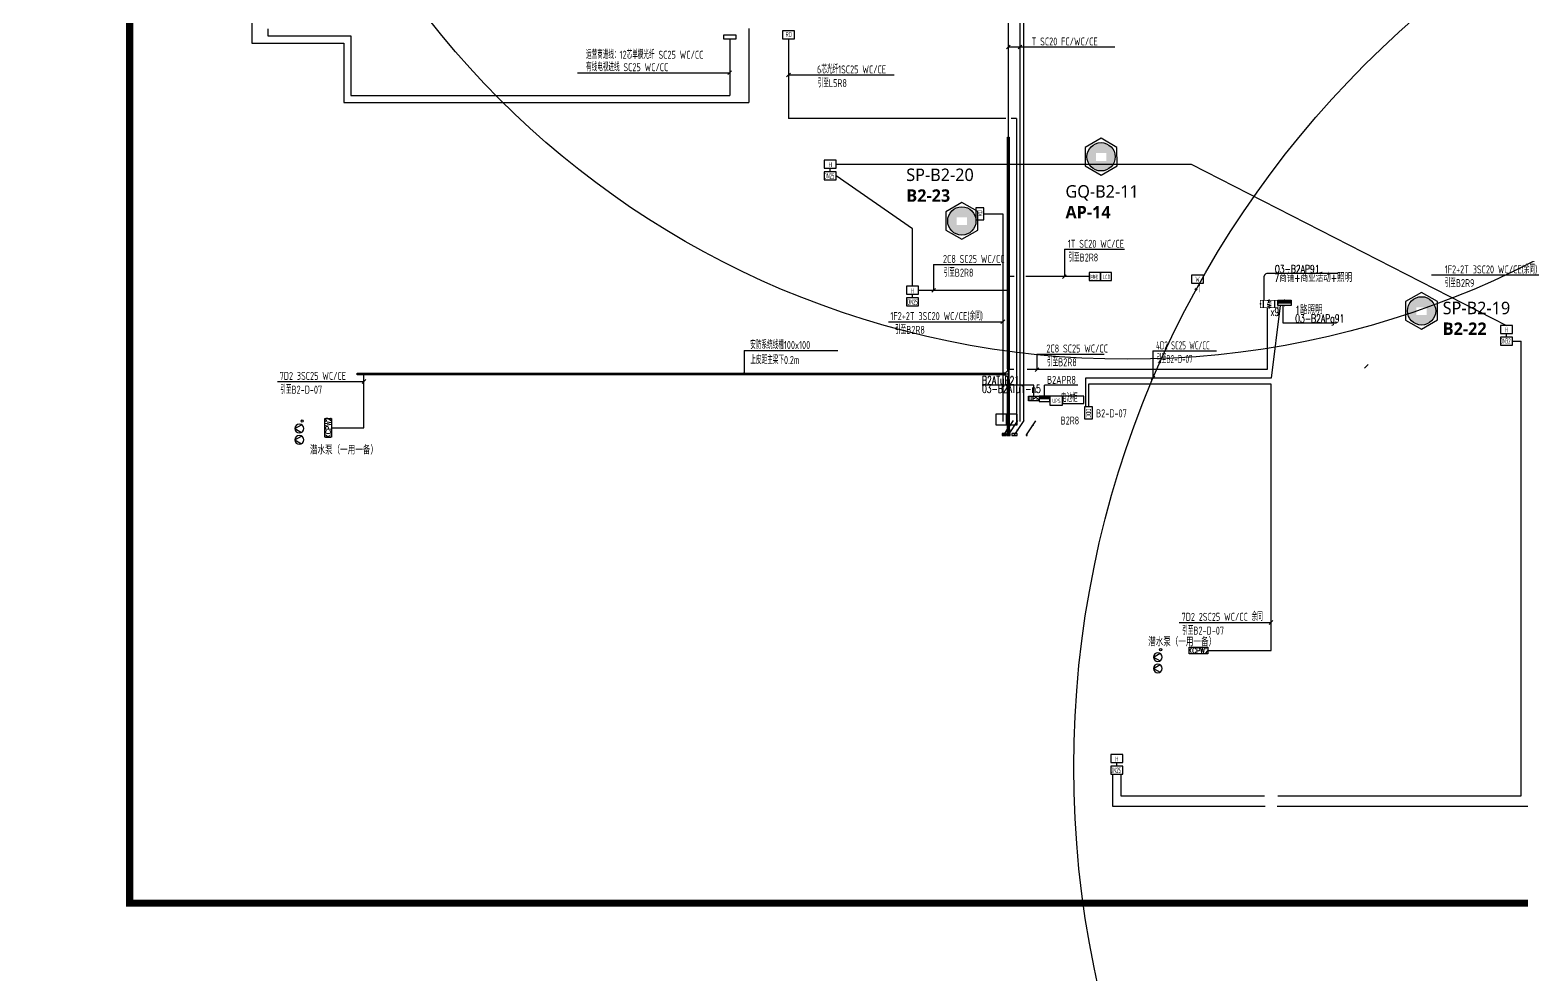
# Model space of a CAD drawing. Extents: x 444086 to 1693832, y -6784 to 371769.
# Drawn here: x 1360308 to 1444194, y 125115 to 178200 of the extents above; entities that cross this region are included whole.
import ezdxf
from ezdxf.enums import TextEntityAlignment as Align

# ---------------------------------------------------------------- set-up
doc = ezdxf.new("R2010")
doc.units = 0
doc.header["$LTSCALE"] = 1000
doc.header["$MEASUREMENT"] = 0
doc.linetypes.add('SZGX_a-zzgr$0$DASHDOT2', pattern=[6, 3, -1.5, 0, -1.5])
doc.layers.get('0').update_dxf_attribs({"color": 1, "linetype": 'CONTINUOUS'})
for name, color, linetype in [('$AUDIT-BAD-LAYER', 7, 'CONTINUOUS'), ('AE-EL-TXT', 3, 'CONTINUOUS'), ('AP', 7, 'CONTINUOUS'), ('CABLETRAY_DOTE', 5, 'CONTINUOUS'), ('CABLETRAY_WEAK', 6, 'CONTINUOUS'), ('e-LDZ2', 4, 'CONTINUOUS'), ('E-P-NL', 6, 'CONTINUOUS'), ('e-XDD', 7, 'CONTINUOUS'), ('rd-tbk', 1, 'CONTINUOUS'), ('rd-tbn', 7, 'CONTINUOUS'), ('T-BAS', 11, 'CONTINUOUS'), ('T-BSA TEXT', 7, '485_LINE'), ('T-DIFFUSE', 1, 'CONTINUOUS'), ('T-I-CHANNELS', 2, 'CONTINUOUS'), ('T-METER DATA', 150, 'C_LINE'), ('T-R-INTEGRATE', 1, 'CONTINUOUS'), ('T-SYSTEM BLOCK', 4, 'CONTINUOUS'), ('T-TEXT', 7, 'CONTINUOUS'), ('T-TEXT-RD', 3, 'CONTINUOUS'), ('T-电源线槽', 1, 'CONTINUOUS'), ('T-铁塔', 3, 'CONTINUOUS'), ('WALL', 9, 'CONTINUOUS'), ('WIRE-通讯', 4, 'CONTINUOUS')]:
    doc.layers.add(name, color=color, linetype=linetype)
doc.layers.add('Arc_建筑红线', color=8, linetype='CONTINUOUS', lineweight=40)
doc.styles.add('_TCH_LABEL', font='COMPLEX', dxfattribs={"bigfont": 'GBCBIG'})
doc.styles.add('_TEL_DIM', font='SIMPLEX', dxfattribs={"width": 0.8, "height": 3.5, "bigfont": 'HZTXT'})
doc.styles.add('GBSTYLE', font='gbxwxt.shx', dxfattribs={"width": 0.6, "bigfont": 'gbhzfs.shx'})
doc.styles.add('HZF', font='GBXWXT', dxfattribs={"width": 0.8, "bigfont": 'GBHZFS'})
doc.styles.add('HZTXT1', font='txtd.shx', dxfattribs={"width": 0.7, "bigfont": 'hztxt.shx'})
doc.styles.get("Standard").update_dxf_attribs({"font": 'GBENOR', "bigfont": 'GBCBIG'})
doc.linetypes.add('485_LINE', pattern='A,25.7,-3.58,["485",Standard,S=2.54,R=0,X=-3.2,Y=-1.27],-3.85', length=33.13)
doc.linetypes.add('C_LINE', pattern='A,25.7,-2.08,["C",Standard,S=2.54,R=0,X=-0.54,Y=-1.27],-2.35', length=30.13)

# ---------------------------------------------------------------- blocks, each defined once
blk = doc.blocks.new('空调抄费表')
at = {"layer": 'T-SYSTEM BLOCK'}
blk.add_lwpolyline([(-338, 0), (338, 0), (338, 450), (-338, 450)], close=True, dxfattribs=at)
at = {"layer": 'T-TEXT', "style": 'GBSTYLE', "width": 0.7}
blk.add_text('H', height=281, dxfattribs=at).set_placement((-84, 63))
blk = doc.blocks.new('14')
at = {"layer": 'T-BAS', "elevation": 0}
blk.add_lwpolyline([(-375, -522), (-375, 522), (0, 522), (0, -522), (-375, -522)], dxfattribs=at)
at = {"layer": 'T-BAS', "color": 7, "style": 'HZTXT1', "width": 0.7}
blk.add_text('KCPW2', height=300, rotation=90, dxfattribs=at).set_placement((-31, -1), align=Align.CENTER)
blk = doc.blocks.new('sb2')
at = {"layer": 'T-BAS'}
for q in [(125, 216), (125, -216)]:
    blk.add_line((-250, 0), q, dxfattribs=at)
blk.add_circle((0, 0), 250, dxfattribs=at)
blk = doc.blocks.new('信息发布网络控制器')
at = {"layer": 'T-DIFFUSE'}
for p, q in [((-420, 600), (-420, 0)), ((420, 600), (-420, 600)), ((-420, 0), (420, 0)), ((420, 0), (420, 600))]:
    blk.add_line(p, q, dxfattribs=at)
at = {"layer": 'T-DIFFUSE', "color": 7, "style": 'GBSTYLE', "width": 0.6}
blk.add_text('控制器', height=300, dxfattribs=at).set_placement((-329, 92))
blk = doc.blocks.new('T901B')
at = {"layer": 'rd-tbk'}
blk.add_lwpolyline([(-350, 0), (350, 0), (350, 500), (-350, 500)], close=True, dxfattribs=at)
at = {"layer": 'rd-tbn', "color": 7, "style": 'HZF', "width": 0.8}
blk.add_text('LCD', height=250, dxfattribs=at).set_placement((-215, 116))
blk = doc.blocks.new('$C30311172003108')
at = {"layer": 'T-SYSTEM BLOCK'}
blk.add_lwpolyline([(-0.9, 0), (0.9, 0), (0.9, 1.2), (-0.9, 1.2)], close=True, dxfattribs=at)
at = {"style": 'GBSTYLE', "width": 0.8, "flags": 9}
blk.add_attdef('A', (0, 0), '', height=0.00003, dxfattribs=at)
at = {"layer": 'T-TEXT', "color": 7, "style": 'GBSTYLE', "width": 0.7}
blk.add_text('RD', height=0.75, dxfattribs=at).set_placement((-0.41, 0.26))
blk = doc.blocks.new('A$C78FD1D7B')
at = {"layer": 'T-SYSTEM BLOCK'}
blk.add_lwpolyline([(-300, 0), (300, 0), (300, 400), (-300, 400)], close=True, dxfattribs=at)
at = {"layer": 'T-TEXT', "style": 'GBSTYLE', "width": 0.7}
blk.add_text('RD', height=250, dxfattribs=at).set_placement((-149, 88))
blk = doc.blocks.new('$equip_U$00000265(GZ顾恪)')
at = {"linetype": 'Continuous'}
for p, q in [((-0.54, 0.7), (-0.54, 0)), ((0.54, 0.7), (0.54, 0))]:
    blk.add_line(p, q, dxfattribs=at)
at = {"const_width": 0.06}
blk.add_lwpolyline([(-0.82, 0.7), (0.82, 0.7), (0.82, 0), (-0.82, 0)], close=True, dxfattribs=at)
for p in [(-0.82, 0.35), (0, 0.7), (0, 0), (0.82, 0.35)]:
    blk.add_point(p)
at = {"color": 7, "style": '_TCH_LABEL'}
blk.add_attdef('$TEXT$', text='', height=0.36, dxfattribs=at).set_placement((0, 0.34), align=Align.MIDDLE_CENTER)
at = {"color": 7, "style": '_TCH_LABEL', "flags": 1}
blk.add_attdef('A', text='', height=0.000025, dxfattribs=at).set_placement((0, 0), align=Align.MIDDLE_CENTER)
blk = doc.blocks.new('*X692')
at = {"color": 0}
for p, q in [((-250, 33), (-183, 100)), ((-250, 68), (-218, 100)), ((-247, 0), (-147, 100)), ((-212, 0), (-112, 100)), ((-177, 0), (-77, 100)), ((-141, 0), (-41, 100)), ((-106, 0), (-6, 100)), ((-71, 0), (29, 100)), ((-35, 0), (65, 100)), ((0, 0), (100, 100)), ((35, 0), (135, 100)), ((71, 0), (171, 100)), ((106, 0), (206, 100)), ((141, 0), (241, 100)), ((177, 0), (250, 73)), ((212, 0), (250, 38)), ((247, 0), (250, 3))]:
    blk.add_line(p, q, dxfattribs=at)
blk = doc.blocks.new('$equip$00001414')
for p, q in [((0.75, 0.6), (-0.75, 0.6)), ((-0.75, 0.6), (-0.75, 0)), ((-0.75, 0.3), (0.75, 0.3)), ((-0.75, 0), (0.75, 0)), ((0.75, 0), (0.75, 0.6))]:
    blk.add_line(p, q)
at = {"const_width": 0.3}
blk.add_lwpolyline([(-0.75, 0.15), (0.75, 0.15)], dxfattribs=at)
for p in [(-0.75, 0.3), (0, 0.6), (0, 0), (0.75, 0.3)]:
    blk.add_point(p)
at = {"xscale": 0.00300000000061118, "yscale": 0.00300000000061118, "zscale": 0.00300000000061118}
blk.add_blockref('*X692', (0, 0), dxfattribs=at)
at = {"style": '_TCH_LABEL', "flags": 9}
blk.add_attdef('A', (0, 0), '', height=0.00002, dxfattribs=at)
blk = doc.blocks.new('DDC')
at = {"layer": 'T-SYSTEM BLOCK'}
blk.add_lwpolyline([(-300, -400), (300, -400), (300, 0), (-300, 0)], close=True, dxfattribs=at)
at = {"layer": 'T-TEXT', "style": 'GBSTYLE', "width": 0.7}
blk.add_text('DDC', height=250, dxfattribs=at).set_placement((5, -324), align=Align.CENTER)
blk = doc.blocks.new('抄表水表')
at = {"layer": 'T-SYSTEM BLOCK'}
blk.add_lwpolyline([(-338, 0), (338, 0), (338, 450), (-338, 450)], close=True, dxfattribs=at)
at = {"layer": 'T-TEXT', "style": 'GBSTYLE', "width": 0.7}
blk.add_text('W', height=281, dxfattribs=at).set_placement((-113, 83))
blk = doc.blocks.new('A$C191A547F')
at = {"layer": 'T-METER DATA'}
for p in [(90742, 39910, 0), (16478, 11223, 0), (17503, -23505, 0), (64026, -102176, 0)]:
    blk.add_blockref('抄表水表', p, dxfattribs=at)
at = {"layer": 'T-BSA TEXT', "linetype": 'ByBlock', "style": 'GBSTYLE', "width": 0.7}
for s, p in [('*3', (90546, 39397, 0)), ('*1', (16281, 10710, 0)), ('*1', (17307, -24018, 0)), ('*1', (63830, -102689, 0))]:
    blk.add_text(s, height=450, dxfattribs=at).set_placement(p)
blk = doc.blocks.new('UPS1111111')
at = {"layer": 'e-LDZ2'}
blk.add_lwpolyline([(1572091, 301016), (1572991, 301016), (1572991, 300641), (1572091, 300641), (1572091, 301016)], dxfattribs=at)
at = {"layer": 'e-XDD', "style": 'HZTXT1', "width": 0.7}
blk.add_text('UPS', height=350, dxfattribs=at).set_placement((1572541, 300659), align=Align.CENTER)
blk = doc.blocks.new('$C30801101522724')
at = {"layer": 'T-SYSTEM BLOCK'}
blk.add_hatch(color=256, dxfattribs=at).paths.add_polyline_path([(0, 0), (0, -0.3), (1.2, -0.3), (1.2, 0)])
blk.add_line((0, 0), (1.2, 0), dxfattribs=at)
blk.add_lwpolyline([(0, -0.3), (1.2, -0.3), (1.2, 0.3), (0, 0.3)], close=True, dxfattribs=at)
at = {"style": '_TEL_DIM', "width": 0.8, "flags": 9}
blk.add_attdef('A', (0, 0), '', height=0.007, rotation=0.01, dxfattribs=at)
blk = doc.blocks.new('UPS')
at = {"layer": 'T-SYSTEM BLOCK'}
blk.add_lwpolyline([(-350, -500), (350, -500), (350, 0), (-350, 0)], close=True, dxfattribs=at)
at = {"layer": 'T-TEXT', "style": 'GBSTYLE', "width": 0.7}
blk.add_text('UPS', height=250, dxfattribs=at).set_placement((-215, -384))

msp = doc.modelspace()

# ---------------------------------------------------------------- hatches: boundary and pattern name
at = {"layer": 'T-SYSTEM BLOCK'}
h = msp.add_hatch(color=256, dxfattribs=at)
edge = h.paths.add_edge_path()
edge.add_arc((1416375, 155425), 52.5, 0, 360)
h.paths.add_polyline_path([(1416757, 155914), (1416890, 156219), (1416665, 155974)])
h = msp.add_hatch(color=256, dxfattribs=at)
h.paths.add_polyline_path([(1415325, 155696), (1415279, 155726), (1415128, 155494, -0.041583), (1415135, 155489)])
h.paths.add_polyline_path([(1415279, 155726), (1415232, 155756), (1415121, 155499, -0.041583), (1415128, 155494)])
h.paths.add_polyline_path([(1415128, 155494, 0.041583), (1415121, 155499), (1415100, 155450)], flags=17)
h.paths.add_polyline_path([(1415135, 155489, 0.041583), (1415128, 155494), (1415100, 155450)], flags=17)
h.paths.add_polyline_path([(1415121, 155499, 0.539871), (1415047, 155450, 1), (1415152, 155450, 0.210266), (1415135, 155489), (1415100, 155450)])
h = msp.add_hatch(color=256, dxfattribs=at)
h.paths.add_polyline_path([(1415575, 155696), (1415529, 155726), (1415378, 155494, -0.041583), (1415385, 155489)])
h.paths.add_polyline_path([(1415529, 155726), (1415482, 155756), (1415371, 155499, -0.041583), (1415378, 155494)])
h.paths.add_polyline_path([(1415378, 155494, 0.041583), (1415371, 155499), (1415350, 155450)], flags=17)
h.paths.add_polyline_path([(1415385, 155489, 0.041583), (1415378, 155494), (1415350, 155450)], flags=17)
h.paths.add_polyline_path([(1415371, 155499, 0.539871), (1415297, 155450, 1), (1415402, 155450, 0.210266), (1415385, 155489), (1415350, 155450)])
h = msp.add_hatch(color=256, dxfattribs=at)
h.paths.add_polyline_path([(1415925, 155696), (1415879, 155726), (1415728, 155494, -0.041583), (1415735, 155489)])
h.paths.add_polyline_path([(1415879, 155726), (1415832, 155756), (1415721, 155499, -0.041583), (1415728, 155494)])
h.paths.add_polyline_path([(1415728, 155494, 0.041583), (1415721, 155499), (1415700, 155450)], flags=17)
h.paths.add_polyline_path([(1415735, 155489, 0.041583), (1415728, 155494), (1415700, 155450)], flags=17)
h.paths.add_polyline_path([(1415721, 155499, 0.539871), (1415647, 155450, 1), (1415752, 155450, 0.210266), (1415735, 155489), (1415700, 155450)])
at = {"layer": 'T-TEXT', "linetype": 'ByBlock'}
h = msp.add_hatch(color=256, dxfattribs=at)
edge = h.paths.add_edge_path()
edge.add_arc((1400489, 158900), 37.5, 0, 360)
at = {"layer": 'WALL', "linetype": 'ByBlock'}
h = msp.add_hatch(dxfattribs=at)
h.set_pattern_fill('ESCHER', color=3)
h.set_pattern_definition([(60, (-1456683.256, -2230702.643), (-30.47999999, -7e-09), [27.94, -2.54]), (180, (-1456683.256, -2230702.643), (15.24, -26.3964543), [27.94, -2.54]), (300, (-1456683.256, -2230702.643), (30.47999999, -7e-09), [27.94, -2.54]), (60, (-1456680.716, -2230702.643), (-30.47999999, -7e-09), [5.08, -25.4]), (300, (-1456680.716, -2230702.643), (30.47999999, -7e-09), [5.08, -25.4]), (60, (-1456684.526, -2230700.443), (-30.47999999, -7e-09), [5.08, -25.4]), (180, (-1456684.526, -2230700.443), (15.24, -26.3964543), [5.08, -25.4]), (300, (-1456684.526, -2230704.842), (30.47999999, -7e-09), [5.08, -25.4]), (180, (-1456684.526, -2230704.842), (15.24, -26.3964543), [5.08, -25.4]), (60, (-1456693.416, -2230702.643), (-30.47999999, -7e-09), [5.08, -25.4]), (300, (-1456693.416, -2230702.643), (30.47999999, -7e-09), [5.08, -25.4]), (60, (-1456678.176, -2230711.442), (-30.47999999, -7e-09), [5.08, -25.4]), (180, (-1456678.176, -2230711.442), (15.24, -26.3964543), [5.08, -25.4]), (300, (-1456678.176, -2230693.844), (30.47999999, -7e-09), [5.08, -25.4]), (180, (-1456678.176, -2230693.844), (15.24, -26.3964543), [5.08, -25.4]), (0, (-1456678.176, -2230698.243), (-15.24, 26.3964543), [17.78, -12.7]), (0, (-1456678.176, -2230707.042), (-15.24, 26.3964543), [17.78, -12.7]), (120, (-1456681.986, -2230696.044), (-30.47999999, 7e-09), [17.78, -12.7]), (120, (-1456689.606, -2230700.443), (-30.47999999, 7e-09), [17.78, -12.7]), (240, (-1456689.606, -2230704.842), (15.23999999, -26.3964543), [17.78, -12.7]), (240, (-1456681.986, -2230709.242), (15.23999999, -26.3964543), [17.78, -12.7])])
h.paths.add_polyline_path([(1419769, 171063, 1), (1421360, 171063, 1)])
h.paths.add_polyline_path([(1420859, 171268), (1420859, 170834), (1420271, 170834), (1420271, 171268)], flags=16)
h = msp.add_hatch(dxfattribs=at)
h.set_pattern_fill('ESCHER', color=3)
h.set_pattern_definition([(60, (-1464515.352, -2234309.622), (-30.47999999, -7e-09), [27.94, -2.54]), (180, (-1464515.352, -2234309.622), (15.24, -26.3964543), [27.94, -2.54]), (300, (-1464515.352, -2234309.622), (30.47999999, -7e-09), [27.94, -2.54]), (60, (-1464512.812, -2234309.622), (-30.47999999, -7e-09), [5.08, -25.4]), (300, (-1464512.812, -2234309.622), (30.47999999, -7e-09), [5.08, -25.4]), (60, (-1464516.622, -2234307.423), (-30.47999999, -7e-09), [5.08, -25.4]), (180, (-1464516.622, -2234307.423), (15.24, -26.3964543), [5.08, -25.4]), (300, (-1464516.622, -2234311.822), (30.47999999, -7e-09), [5.08, -25.4]), (180, (-1464516.622, -2234311.822), (15.24, -26.3964543), [5.08, -25.4]), (60, (-1464525.512, -2234309.622), (-30.47999999, -7e-09), [5.08, -25.4]), (300, (-1464525.512, -2234309.622), (30.47999999, -7e-09), [5.08, -25.4]), (60, (-1464510.272, -2234318.42), (-30.47999999, -7e-09), [5.08, -25.4]), (180, (-1464510.272, -2234318.42), (15.24, -26.3964543), [5.08, -25.4]), (300, (-1464510.272, -2234300.823), (30.47999999, -7e-09), [5.08, -25.4]), (180, (-1464510.272, -2234300.823), (15.24, -26.3964543), [5.08, -25.4]), (0, (-1464510.272, -2234305.223), (-15.24, 26.3964543), [17.78, -12.7]), (0, (-1464510.272, -2234314.022), (-15.24, 26.3964543), [17.78, -12.7]), (120, (-1464514.082, -2234303.023), (-30.47999999, 7e-09), [17.78, -12.7]), (120, (-1464521.702, -2234307.423), (-30.47999999, 7e-09), [17.78, -12.7]), (240, (-1464521.702, -2234311.822), (15.23999999, -26.3964543), [17.78, -12.7]), (240, (-1464514.082, -2234316.221), (15.23999999, -26.3964543), [17.78, -12.7])])
h.paths.add_polyline_path([(1411936, 167457, 1), (1413528, 167457, 1)])
h.paths.add_polyline_path([(1413027, 167661), (1413027, 167227), (1412439, 167227), (1412439, 167661)], flags=16)
h = msp.add_hatch(dxfattribs=at)
h.set_pattern_fill('ESCHER', color=3)
h.set_pattern_definition([(60, (-1438657.984, -2239364.445), (-30.47999999, -7e-09), [27.94, -2.54]), (180, (-1438657.984, -2239364.445), (15.24, -26.3964543), [27.94, -2.54]), (300, (-1438657.984, -2239364.445), (30.47999999, -7e-09), [27.94, -2.54]), (60, (-1438655.444, -2239364.445), (-30.47999999, -7e-09), [5.08, -25.4]), (300, (-1438655.444, -2239364.445), (30.47999999, -7e-09), [5.08, -25.4]), (60, (-1438659.254, -2239362.246), (-30.47999999, -7e-09), [5.08, -25.4]), (180, (-1438659.254, -2239362.246), (15.24, -26.3964543), [5.08, -25.4]), (300, (-1438659.254, -2239366.645), (30.47999999, -7e-09), [5.08, -25.4]), (180, (-1438659.254, -2239366.645), (15.24, -26.3964543), [5.08, -25.4]), (60, (-1438668.144, -2239364.445), (-30.47999999, -7e-09), [5.08, -25.4]), (300, (-1438668.144, -2239364.445), (30.47999999, -7e-09), [5.08, -25.4]), (60, (-1438652.904, -2239373.244), (-30.47999999, -7e-09), [5.08, -25.4]), (180, (-1438652.904, -2239373.244), (15.24, -26.3964543), [5.08, -25.4]), (300, (-1438652.904, -2239355.646), (30.47999999, -7e-09), [5.08, -25.4]), (180, (-1438652.904, -2239355.646), (15.24, -26.3964543), [5.08, -25.4]), (0, (-1438652.904, -2239360.046), (-15.24, 26.3964543), [17.78, -12.7]), (0, (-1438652.904, -2239368.845), (-15.24, 26.3964543), [17.78, -12.7]), (120, (-1438656.714, -2239357.846), (-30.47999999, 7e-09), [17.78, -12.7]), (120, (-1438664.334, -2239362.246), (-30.47999999, 7e-09), [17.78, -12.7]), (240, (-1438664.334, -2239366.645), (15.23999999, -26.3964543), [17.78, -12.7]), (240, (-1438656.714, -2239371.044), (15.23999999, -26.3964543), [17.78, -12.7])])
h.paths.add_polyline_path([(1437794, 162402, 1), (1439386, 162402, 1)])
h.paths.add_polyline_path([(1438884, 162607), (1438884, 162172), (1438296, 162172), (1438296, 162607)], flags=16)

# ---------------------------------------------------------------- linework, layer by layer
at = {"layer": '$AUDIT-BAD-LAYER', "color": 6, "elevation": 0}
msp.add_lwpolyline([(1399325, 177700), (1400032, 177700), (1400032, 177902), (1399325, 177902)], close=True, dxfattribs=at)
at = {"layer": 'AE-EL-TXT'}
for p, q in [((1416787, 158220), (1413867, 158221, 0)), ((1416787, 157601), (1416787, 158220))]:
    msp.add_line(p, q, dxfattribs=at)
at = {"layer": 'Arc_建筑红线', "color": 20, "linetype": 'SZGX_a-zzgr$0$DASHDOT2', "ltscale": 0.2, "const_width": 400}
msp.add_lwpolyline([(1507132, 303600), (1515132, 311600), (1532552, 311600), (1532552, 325060), (1380092, 325060), (1380092, 311600), (1261882, 311600), (1260632, 309100), (1260632, 224070), (1365922, 224070), (1365922, 129100), (1507132, 129100), (1507132, 303600)], dxfattribs=at)
at = {"layer": 'CABLETRAY_DOTE', "linetype": 'ByBlock'}
for p, q in [((1415350, 159149, 0), (1415350, 172159, 0)), ((1415050, 158849, 0), (1378714, 158849, 0)), ((1415350, 158849, 0), (1415050, 158849, 0)), ((1415350, 158549, 0), (1415350, 159149, 0)), ((1415350, 155499, 0), (1415350, 158549, 0))]:
    msp.add_line(p, q, dxfattribs=at)
at = {"layer": 'CABLETRAY_WEAK', "linetype": 'ByBlock'}
for p, q in [((1415300, 172159, 0), (1415400, 172159, 0)), ((1415300, 159149, 0), (1415300, 172159, 0)), ((1415400, 172159, 0), (1415400, 159149, 0)), ((1378714, 158799, 0), (1378714, 158899, 0)), ((1378714, 158899, 0), (1415050, 158899, 0)), ((1415050, 158799, 0), (1378714, 158799, 0)), ((1415050, 158899, 0), (1415050, 158799, 0)), ((1415175, 158899, 0), (1415050, 158899, 0)), ((1415050, 158899, 0), (1415050, 158799, 0)), ((1415050, 158799, 0), (1415175, 158799, 0)), ((1415300, 159024, 0), (1415175, 158899, 0)), ((1415175, 158799, 0), (1415300, 158674, 0)), ((1415400, 159149, 0), (1415300, 159149, 0)), ((1415300, 159149, 0), (1415300, 159024, 0)), ((1415400, 159149, 0), (1415300, 159149, 0)), ((1415300, 158674, 0), (1415300, 158549, 0)), ((1415300, 158549, 0), (1415400, 158549, 0)), ((1415300, 155499, 0), (1415300, 158549, 0)), ((1415300, 158549, 0), (1415400, 158549, 0)), ((1415400, 158549, 0), (1415400, 159149, 0)), ((1415400, 158549, 0), (1415400, 155499, 0)), ((1415450, 155499, 0), (1415250, 155399, 0)), ((1415250, 155499, 0), (1415450, 155399, 0)), ((1415400, 155499, 0), (1415300, 155499, 0))]:
    msp.add_line(p, q, dxfattribs=at)
at = {"layer": 'CABLETRAY_WEAK', "elevation": 0}
msp.add_lwpolyline([(1415250, 155400), (1415450, 155400), (1415450, 155500), (1415250, 155500)], close=True, dxfattribs=at)
at = {"layer": 'T-BAS'}
for p, q in [((1430630, 162700, 0), (1430123, 158624)), ((1430800, 161702), (1430800, 162700, 0)), ((1433805, 161702, 0), (1430800, 161702)), ((1379104, 155829), (1379104, 158800)), ((1430123, 158624), (1419691, 158624)), ((1419691, 158624), (1419691, 157001)), ((1430123, 158279, 0), (1419853, 158279, 0)), ((1419853, 158279, 0), (1419853, 157001, 0)), ((1430123, 143313, 0), (1430123, 158279)), ((1377274, 155829), (1379104, 155829)), ((1426563, 143313, 0), (1430123, 143313, 0))]:
    msp.add_line(p, q, dxfattribs=at)
for centre in [(1375624, 156210, 0), (1423915, 143360, 0)]:
    msp.add_circle(centre, 61.5, dxfattribs=at)
at = {"layer": 'T-BSA TEXT', "linetype": 'ByBlock'}
for p, q in [((1415244, 177128, 0), (1415456, 177340, 0)), ((1421341, 177234, 0), (1415350, 177234, 0)), ((1415894, 177128, 0), (1416106, 177340, 0)), ((1391107, 175789, 0), (1399679, 175789, 0)), ((1399573, 175683, 0), (1399785, 175895, 0)), ((1402878, 175558), (1403090, 175770)), ((1402984, 175664), (1408933, 175664)), ((1418504, 165864), (1421878, 165864)), ((1418504, 165864), (1418504, 164325)), ((1411146, 165010), (1414919, 165010)), ((1411146, 165010), (1411146, 163558)), ((1418398, 164219), (1418610, 164432)), ((1439147, 164421, 0), (1445500, 164421, 0)), ((1411040, 163452), (1411252, 163664)), ((1414932, 161689, 0), (1415144, 161901, 0)), ((1408611, 161795, 0), (1415038, 161795, 0)), ((1416959, 159974), (1420733, 159974)), ((1416959, 159974), (1416959, 159102, 0)), ((1423480, 160153), (1427053, 160153)), ((1435379, 159179), (1435591, 159391)), ((1416853, 158996, 0), (1417065, 159208, 0)), ((1423373, 158518), (1423586, 158730)), ((1374235, 158431), (1379104, 158431)), ((1378998, 158325), (1379210, 158537)), ((1424965, 144886, 0), (1430123, 144886, 0)), ((1430017, 144780, 0), (1430229, 144992, 0))]:
    msp.add_line(p, q, dxfattribs=at)
at = {"layer": 'T-DIFFUSE', "ltscale": 0.1}
for p, q in [((1415685, 164325), (1415400, 164325)), ((1419897, 164325), (1416333, 164325))]:
    msp.add_line(p, q, dxfattribs=at)
at = {"layer": 'T-I-CHANNELS', "linetype": 'ByBlock'}
for p, q in [((1415200, 155499, 0), (1415000, 155399, 0)), ((1415000, 155499, 0), (1415200, 155399, 0))]:
    msp.add_line(p, q, dxfattribs=at)
at = {"layer": 'T-I-CHANNELS', "elevation": 0}
msp.add_lwpolyline([(1415000, 155400), (1415200, 155400), (1415200, 155500), (1415000, 155500)], close=True, dxfattribs=at)
at = {"layer": 'T-METER DATA'}
for p, q in [((1372797, 181820), (1372797, 177456)), ((1400756, 178268), (1400756, 174115)), ((1372797, 177456), (1377962, 177456)), ((1377962, 177456), (1377962, 174115)), ((1377962, 174115), (1400756, 174115)), ((1405666, 170642, 0), (1425624, 170642, 0)), ((1425624, 170642, 0), (1443361, 161582)), ((1409950, 167015), (1405666, 169988, 0)), ((1409950, 163783), (1409950, 167015)), ((1410288, 163558), (1415300, 163558)), ((1443698, 160702), (1444188, 160702)), ((1444188, 135131, 0), (1444188, 160702, 0)), ((1421211, 136352), (1421211, 134560)), ((1421677, 136352), (1421677, 135131)), ((1421677, 135131), (1429763, 135131)), ((1430500, 135131), (1444188, 135131)), ((1421211, 134560), (1429787, 134560)), ((1430470, 134560), (1444699, 134560))]:
    msp.add_line(p, q, dxfattribs=at)
at = {"layer": 'T-METER DATA', "linetype": 'ByBlock'}
for p, q in [((1433865, 164496, 0), (1429891, 164496, 0)), ((1429741, 163000, 0), (1429741, 164346, 0)), ((1429900, 162580, 0), (1429900, 159102, 0)), ((1415659, 159102, 0), (1415400, 159102, 0)), ((1416198, 159102, 0), (1416198, 156174, 0)), ((1429900, 159102, 0), (1416399, 159102, 0))]:
    msp.add_line(p, q, dxfattribs=at)
msp.add_arc((1429891, 164346, 0), 150, 90, 180, dxfattribs=at)
at = {"layer": 'T-R-INTEGRATE', "color": 4}
for p, q in [((1416200, 181346, 0), (1416200, 156174, 0)), ((1415350, 172159, 0), (1415350, 179723, 0)), ((1416000, 179200, 0), (1416000, 156174, 0)), ((1402984, 177700), (1402984, 173218)), ((1415210, 173218, 0), (1402984, 173218, 0)), ((1415800, 173218, 0), (1415506, 173218, 0)), ((1415800, 173218, 0), (1415800, 156174, 0))]:
    msp.add_line(p, q, dxfattribs=at)
at = {"layer": 'T-R-INTEGRATE'}
for p, q in [((1373695, 178249, 0), (1373695, 177856, 0)), ((1373695, 177856, 0), (1378362, 177856)), ((1378362, 177856), (1378362, 174515)), ((1399679, 177700, 0), (1399679, 174515, 0)), ((1378362, 174515), (1399679, 174515)), ((1423480, 160153), (1423480, 158624))]:
    msp.add_line(p, q, dxfattribs=at)
at = {"layer": 'T-R-INTEGRATE', "elevation": 0}
for points in [[(1415250, 156000), (1415250, 156600), (1414650, 156600), (1414650, 156000)], [(1415850, 156000), (1415850, 156600), (1415250, 156600), (1415250, 156000)]]:
    msp.add_lwpolyline(points, close=True, dxfattribs=at)
at = {"layer": 'T-R-INTEGRATE'}
for centre, radius in [((1422060, 209681), 50000), ((1474876, 136748), 55842)]:
    msp.add_circle(centre, radius, dxfattribs=at)
at = {"layer": 'T-SYSTEM BLOCK'}
for p, q in [((1405328, 170213, 0), (1405328, 170417, 0)), ((1409950, 163128), (1409950, 163333)), ((1443361, 160927), (1443361, 161132)), ((1415615, 156244, 0), (1415100, 155450, 0)), ((1415865, 156244, 0), (1415350, 155450, 0)), ((1416215, 156244, 0), (1415700, 155450, 0)), ((1416375, 155425), (1416890, 156219)), ((1421444, 136802), (1421444, 137006)), ((1421444, 136802), (1421444, 137006))]:
    msp.add_line(p, q, dxfattribs=at)
at = {"layer": 'T-SYSTEM BLOCK', "elevation": 0}
for points in [[(1404991, 169763), (1405666, 169763), (1405666, 170213), (1404991, 170213)], [(1409613, 162678), (1410288, 162678), (1410288, 163128), (1409613, 163128)], [(1443023, 160477), (1443698, 160477), (1443698, 160927), (1443023, 160927)], [(1418387, 157201), (1419587, 157201), (1419587, 157601), (1418387, 157601)], [(1421106, 136352), (1421781, 136352), (1421781, 136802), (1421106, 136802)]]:
    msp.add_lwpolyline(points, close=True, dxfattribs=at)
at = {"layer": 'T-TEXT', "linetype": 'ByBlock'}
for q in [(1400489, 158900, 0), (1405765, 160168, 0)]:
    msp.add_line((1400489, 160168, 0), q, dxfattribs=at)
at = {"layer": 'T-TEXT'}
for p in [(1419248, 158220), (1417387, 157601)]:
    msp.add_line(p, (1417387, 158220), dxfattribs=at)
at = {"layer": 'T-TEXT', "linetype": 'ByBlock'}
msp.add_circle((1400489, 158900, 0), 37.5, dxfattribs=at)
at = {"layer": 'T-电源线槽', "linetype": 'ByBlock', "elevation": 0}
msp.add_lwpolyline([(1416350, 155400), (1416400, 155400), (1416400, 155450), (1416350, 155450)], close=True, dxfattribs=at)
at = {"layer": 'T-铁塔', "linetype": 'ByBlock', "elevation": 0}
msp.add_lwpolyline([(1415550, 155400), (1415850, 155400), (1415850, 155500), (1415550, 155500)], close=True, dxfattribs=at)
at = {"layer": 'WALL', "color": 3, "linetype": 'ByBlock'}
for points in [[(1421462, 170553), (1421460, 171588), (1420562, 172104), (1419666, 171584), (1419669, 170548), (1420567, 170033)], [(1413630, 166946), (1413628, 167981), (1412730, 168497), (1411834, 167977), (1411837, 166941), (1412735, 166426)], [(1439488, 161891), (1439485, 162926), (1438587, 163442), (1437691, 162922), (1437694, 161886), (1438592, 161371)]]:
    msp.add_lwpolyline(points, close=True, dxfattribs=at)
for centre in [(1420564, 171063), (1412732, 167457), (1438590, 162402)]:
    msp.add_circle(centre, 796, dxfattribs=at)
at = {"layer": 'WIRE-通讯'}
for p, q in [((1413975, 167866, 0), (1415038, 167866, 0)), ((1415038, 167866, 0), (1415038, 156174, 0))]:
    msp.add_line(p, q, dxfattribs=at)

# ---------------------------------------------------------------- block references
at = {"layer": 'E-P-NL', "xscale": 0.6666666667442769, "yscale": 0.6666666667442769, "zscale": 0.6666666667442769}
msp.add_blockref('UPS1111111', (368427, -43076), dxfattribs=at)
at = {"layer": 'T-BAS', "xscale": -500, "yscale": 500, "rotation": 180}
msp.add_blockref('$equip$00001414', (1430881, 163000, 0), dxfattribs=at)
at = {"layer": 'T-BAS', "linetype": 'ByBlock', "xscale": 1.125, "yscale": 1.125, "zscale": 1.125, "rotation": 270}
msp.add_blockref('DDC', (1420078, 156663, 0), dxfattribs=at)
at = {"layer": 'T-BAS', "xscale": -1, "rotation": 179.9999437576611}
for p in [(1375467, 155787), (1375467, 155150), (1423758, 142937), (1423758, 142300)]:
    msp.add_blockref('sb2', p, dxfattribs=at)
at = {"layer": 'T-BAS'}
msp.add_blockref('14', (1377274, 155829), dxfattribs=at)
at = {"layer": 'T-BAS', "rotation": 270}
msp.add_blockref('14', (1426042, 143125), dxfattribs=at)
at = {"layer": 'T-DIFFUSE', "ltscale": 0.1}
for name, p, xscale, yscale, zscale in [('信息发布网络控制器', (1420212, 164100), 0.75, 0.75, 0.75), ('T901B', (1420842, 164100), 0.8999999999068677, 0.8999999999068677, 0.8999999999068677)]:
    msp.add_blockref(name, p, dxfattribs=dict(at, xscale=xscale, yscale=yscale, zscale=zscale))
at = {"layer": 'T-METER DATA'}
for name, p in [('A$C191A547F', (1361960, 266130, 0)), ('空调抄费表', (1405328, 170417, 0)), ('空调抄费表', (1409950, 163333)), ('空调抄费表', (1443361, 161132)), ('空调抄费表', (1421444, 137006))]:
    msp.add_blockref(name, p, dxfattribs=at)
at = {"layer": 'T-METER DATA', "linetype": 'ByBlock'}
ref = msp.add_blockref('$equip_U$00000265(GZ顾恪)', (1430017, 163000, 0), dxfattribs=dict(at, xscale=600, yscale=600, zscale=600, rotation=179.9999999943082))
ref.add_attrib('$TEXT$', 'AW', dxfattribs={"layer": '0', "color": 7, "height": 216, "rotation": 270, "style": '_TCH_LABEL'}).set_placement((1430020, 162794, 0), align=Align.MIDDLE_CENTER)
at = {"layer": 'T-SYSTEM BLOCK', "xscale": 500, "yscale": 500, "zscale": 500, "rotation": 180}
msp.add_blockref('$C30801101522724', (1417687, 157451), dxfattribs=at)
at = {"layer": 'T-SYSTEM BLOCK'}
msp.add_blockref('UPS', (1418037, 157601), dxfattribs=at)
at = {"layer": 'WIRE-通讯', "xscale": 1.125, "yscale": 1.125, "zscale": 1.125}
msp.add_blockref('A$C78FD1D7B', (1402984, 177700), dxfattribs=at)
at = {"layer": 'WIRE-通讯', "xscale": 375, "yscale": 375, "zscale": 375, "rotation": 90}
msp.add_blockref('$C30311172003108', (1413975, 167866, 0), dxfattribs=at)

# ---------------------------------------------------------------- texts
at = {"layer": 'AE-EL-TXT', "style": 'HZTXT1', "width": 0.7}
for s, p in [('B2ATuB21 ', (1413867, 158272, 0)), ('03-B2ATu1-n5', (1413867, 157796, 0))]:
    msp.add_text(s, height=450, dxfattribs=at).set_placement(p)
at = {"layer": 'AP', "color": 3, "char_height": 700, "attachment_point": 1}
for s, insert in [('{\\fMicrosoft YaHei|b0|i0|c134|p34;SP-B2-20\\P\\fMicrosoft YaHei|b1|i0|c134|p34;\\C1;B2-23}', (1409607, 170402)), ('{\\fMicrosoft YaHei|b0|i0|c134|p34;GQ-B2-11\\P\\fMicrosoft YaHei|b1|i0|c134|p34;\\C1;AP-14}', (1418561, 169467)), ('{\\fMicrosoft YaHei|b0|i0|c134|p34;SP-B2-19\\P\\fMicrosoft YaHei|b1|i0|c134|p34;\\C1;B2-22}', (1439780, 162916))]:
    msp.add_mtext_dynamic_manual_height_columns(s, width=3644.11, gutter_width=12.5, heights=[0], dxfattribs=dict(at, insert=insert))
at = {"layer": 'T-BAS', "style": 'HZTXT1', "width": 0.7}
for s, p in [('03-B2APg91', (1431483, 161748, 0)), ('1路照明', (1431483, 162229, 0)), ('潜水泵（一用一备）', (1376063, 154340, 0)), ('潜水泵（一用一备）', (1423211, 143554, 0))]:
    msp.add_text(s, height=450, dxfattribs=at).set_placement(p)
at = {"layer": 'T-BSA TEXT', "linetype": 'ByBlock', "style": 'GBSTYLE'}
for s, width, p in [('运营商进线：12芯单模光纤 SC25 WC/CC', 0.7, (1391591, 176575, 0)), ('T SC20 FC/WC/CE', 0.7, (1416660, 177320, 0)), ('有线电视进线 SC25 WC/CC', 0.7, (1391591, 175875, 0)), ('6芯光纤1SC25 WC/CE', 0.7, (1404585, 175750)), ('引至L5R8', 0.7, (1404622, 174979)), ('1T SC20 WC/CE', 0.7, (1418692, 165947)), ('2C8 SC25 WC/CC', 0.7, (1411672, 165096)), ('引至B2R8', 0.7, (1418728, 165177)), ('引至B2R8', 0.7, (1411709, 164325)), ('1F2+2T 3SC20 WC/CE(余同)', 0.7, (1439897, 164508, 0)), ('引至B2R9', 0.7, (1439894, 163740, 0)), ('1F2+2T 3SC20 WC/CE(余同)', 0.7, (1408716, 161883, 0)), ('引至B2R8', 0.7, (1408977, 161110, 0)), ('2C8 SC25 WC/CC', 0.7, (1417486, 160060)), ('4D2 SC25 WC/CC ', 0.6, (1423658, 160239)), ('引至B2R8', 0.7, (1417522, 159289)), ('引至B2-D-07', 0.6, (1423695, 159469)), ('7D2 3SC25 WC/CE ', 0.7, (1374361, 158522)), ('引至B2-D-07', 0.7, (1374396, 157747)), ('7D2 2SC25 WC/CC 余同', 0.7, (1425092, 144977, 0)), ('引至B2-D-07', 0.7, (1425127, 144202, 0))]:
    msp.add_text(s, height=450, dxfattribs=dict(at, width=width)).set_placement(p)
at = {"layer": 'T-BSA TEXT', "color": 6, "linetype": 'ByBlock', "style": 'GBSTYLE', "width": 0.7}
msp.add_text('B2-D-07', height=450, dxfattribs=at).set_placement((1420285, 156417, 0))
at = {"layer": 'T-METER DATA', "linetype": 'ByBlock', "style": 'HZTXT1', "width": 0.7}
for s, p in [('7商铺+商业活动+照明', (1430314, 164035, 0)), ('03-B2AP91', (1430344, 164530)), ('x9', (1430086, 162116, 0))]:
    msp.add_text(s, height=450, dxfattribs=at).set_placement(p)
at = {"layer": 'T-SYSTEM BLOCK', "color": 0, "style": 'GBSTYLE', "width": 0.6}
for s, p in [('DN25', (1404968, 169839, 0)), ('DN25', (1409663, 162755)), ('DN32', (1443001, 160554)), ('DN25', (1421084, 136428))]:
    msp.add_text(s, height=300, dxfattribs=at).set_placement(p)
at = {"layer": 'T-TEXT', "linetype": 'ByBlock', "style": 'GBSTYLE', "width": 0.7}
for s, p in [('安防系统线槽100x100', (1400831, 160257, 0)), ('上皮距主梁下0.2m', (1400839, 159416, 0))]:
    msp.add_text(s, height=450, dxfattribs=at).set_placement(p)
at = {"layer": 'T-TEXT', "style": 'GBSTYLE', "width": 0.7}
for s, p in [('B2APR8', (1417525, 158298, 0)), ('电池柜', (1418300, 157279, 0))]:
    msp.add_text(s, height=450, dxfattribs=at).set_placement(p)
at = {"layer": 'T-TEXT-RD', "style": 'GBSTYLE', "width": 0.7}
msp.add_text('B2R8', height=450, dxfattribs=at).set_placement((1418288, 156012))

doc.saveas('drawing.dxf')
